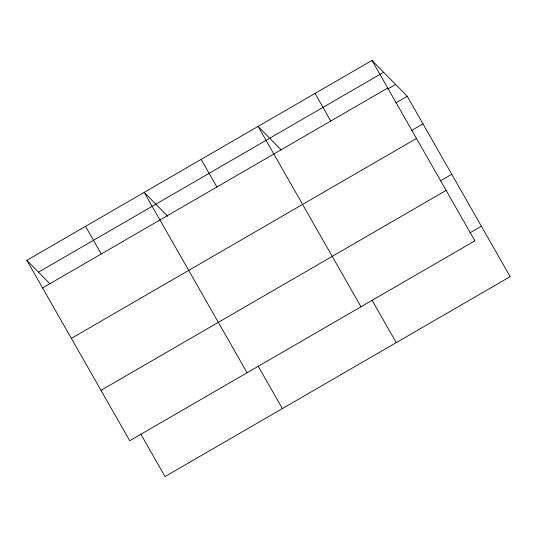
<?xml version="1.0" encoding="UTF-8"?>
<svg xmlns="http://www.w3.org/2000/svg" width="537" height="537" viewBox="0 0 537 537"><rect width="100%" height="100%" fill="white"/><g stroke="black" fill="none" stroke-linecap="round" stroke-linejoin="round"><path stroke-width="0.81" d="M371.987 60.433L474.876 240.818L129.739 440.723L26.85 260.338L371.987 60.433L407.261 96.277L510.15 276.662L165.013 476.567L140.775 434.071M38.489 272.165L383.626 72.26M42.598 287.946L387.734 88.041M387.687 89.041L395.621 84.45M395.722 102.956L407.261 96.277M411.476 130.565L423.008 123.886M71.354 338.364L416.49 138.459M440.233 180.982L451.765 174.303M100.983 390.312L446.119 190.407M469.862 232.924L481.394 226.245M281.18 149.863L258.089 126.403L360.985 306.788M167.833 216.384L144.198 192.374L247.087 372.759M26.85 260.338L49.941 283.798M315.038 93.418L330.785 121.026M372.02 300.136L396.252 342.633M201.14 159.388L216.894 186.997M258.122 366.106L282.361 408.597M85.524 226.352L101.271 253.967"/></g></svg>
